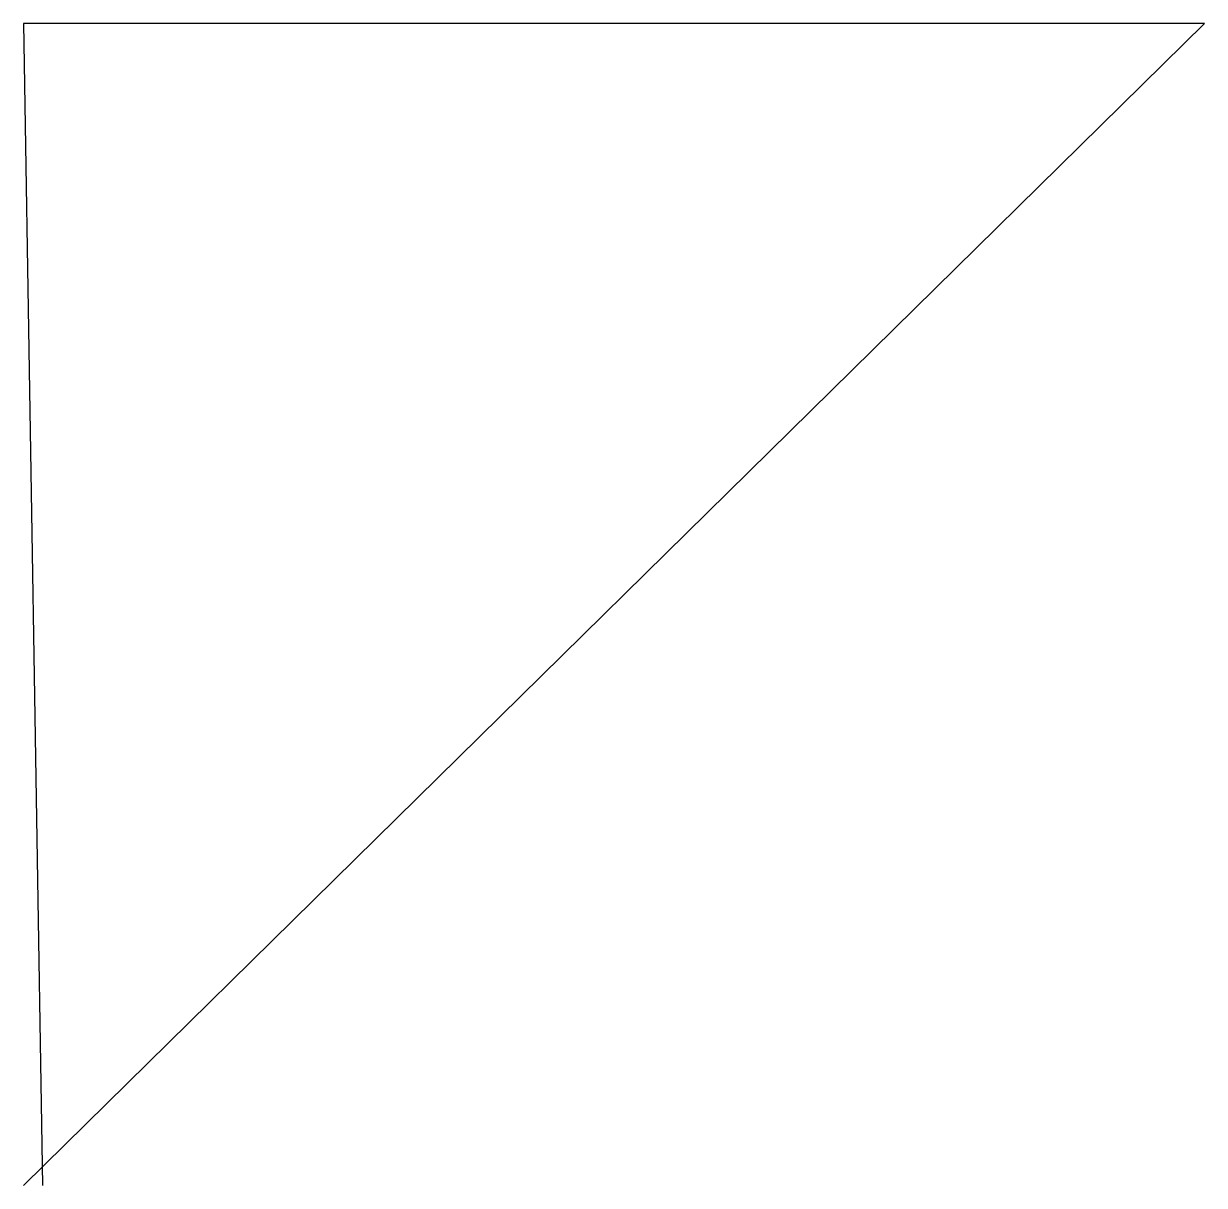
# Model space of a CAD drawing. Extents: x -16 to 992, y 0 to 992.
import ezdxf

# ---------------------------------------------------------------- set-up
doc = ezdxf.new("R2010")
doc.units = 0

msp = doc.modelspace()

# ---------------------------------------------------------------- linework, layer by layer
for p, q in [((-16, 0), (992, 992)), ((-16, 992), (0, 0)), ((992, 992), (-16, 992))]:
    msp.add_line(p, q)

doc.saveas('drawing.dxf')
